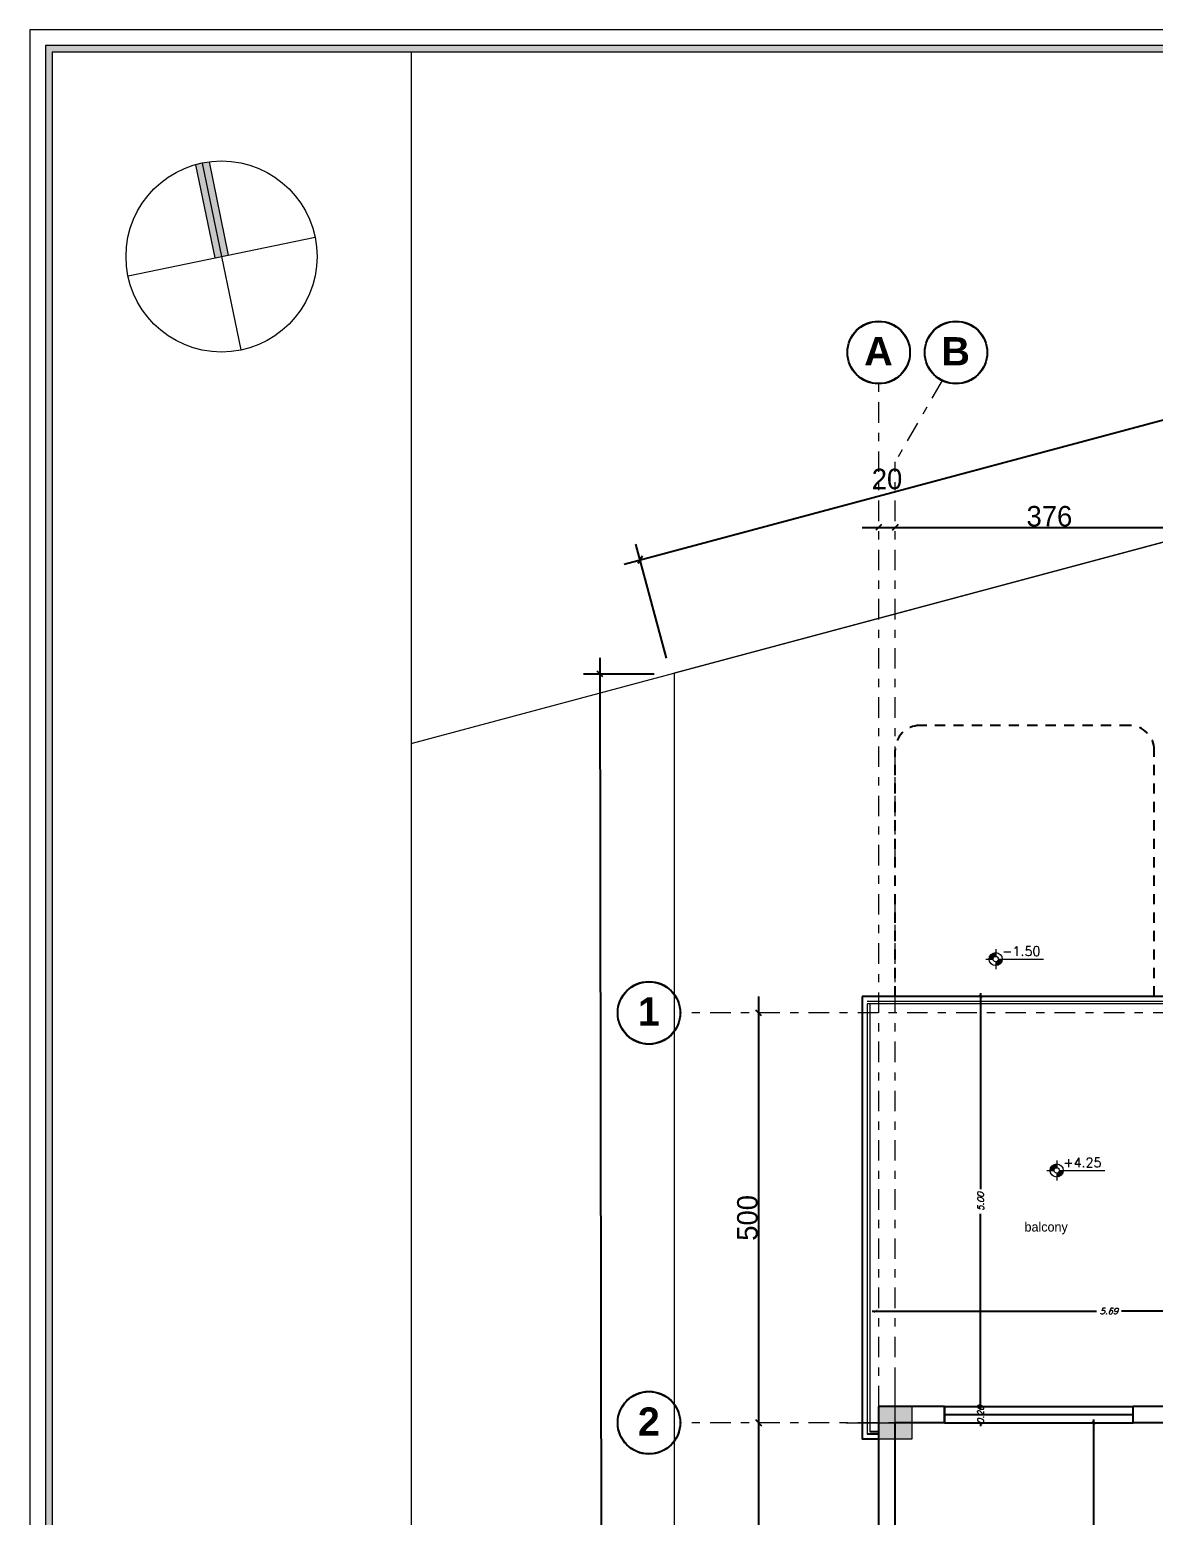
# Model space of a CAD drawing. Header units: metres. Extents: x 294 to 1101, y -498 to -355.
# Drawn here: x 527.59 to 541.3, y -381.75 to -363.62 of the extents above; entities that cross this region are included whole.
import ezdxf

# ---------------------------------------------------------------- set-up
doc = ezdxf.new("R2010")
doc.units = ezdxf.units.M
doc.linetypes.add('DASHDOT2', pattern=[0.5, 0.25, -0.125, 0, -0.125])
doc.linetypes.add('HIDDEN2', pattern=[0.1875, 0.125, -0.0625])
for name, color, linetype, lineweight in [('19-JARDINERIA', 80, 'Continuous', 0), ('2', 2, 'Continuous', 13), ('axe', 12, 'DASHDOT2', 9), ('clumn', 40, 'Continuous', 13), ('D', 2, 'Continuous', 13), ('elev1', 134, 'Continuous', 13), ('land', 96, 'Continuous', 15), ('wall', 7, 'Continuous', 25)]:
    doc.layers.add(name, color=color, linetype=linetype, lineweight=lineweight)
for name, color, linetype in [('4', 4, 'Continuous'), ('dim', 156, 'Continuous'), ('pool', 160, 'Continuous'), ('stair', 142, 'Continuous'), ('text', 3, 'Continuous'), ('win', 206, 'Continuous')]:
    doc.layers.add(name, color=color, linetype=linetype)
doc.styles.add('alalala', font='bgothm.ttf', dxfattribs={"height": 0.2})
doc.styles.add('ITALICC', font='italicc')
doc.styles.add('ROMAND', font='romand.shx', dxfattribs={"height": 0.2})
doc.dimstyles.new('dim200', dxfattribs={"dimscale": 0.4, "dimtxt": 0.1885, "dimasz": 0.1, "dimexe": 0.15, "dimexo": 0.25, "dimgap": 0.07, "dimtad": 0, "dimzin": 0, "dimdsep": 46, "dimtxsty": 'ITALICC', "dimblk": 'ARCHTICK', "dimcen": 0.09, "dimdle": 0.1, "dimse1": 1, "dimse2": 1, "dimclrd": 211, "dimclrt": 3, "dimadec": 0, "dimazin": 0, "dimtfac": 1, "dimtix": 1, "dimtofl": 0, "dimtmove": 0, "dimatfit": 3, "dimldrblk": 'ARCHTICK', "dimfxl": 1, "dimtolj": 1, "dimtzin": 0, "dimlwd": 25, "dimarcsym": 0})
doc.dimstyles.new('DIMA', dxfattribs={"dimtxt": 0.25, "dimasz": 0.07, "dimexe": 0.2, "dimexo": 0.2, "dimgap": 0.01, "dimtad": 1, "dimdec": 0, "dimlfac": 100, "dimrnd": 1, "dimzin": 0, "dimdsep": 46, "dimtxsty": 'Standard', "dimblk1": 'OBLIQUE', "dimblk2": 'OBLIQUE', "dimsah": 1, "dimcen": 0.09, "dimdle": 0.2, "dimclrd": 1, "dimclre": 1, "dimclrt": 2, "dimadec": 0, "dimazin": 0, "dimtfac": 1, "dimtdec": 0, "dimtofl": 0, "dimtmove": 2, "dimatfit": 3, "dimldrblk": 'OBLIQUE', "dimfxl": 1, "dimtolj": 1, "dimtzin": 0, "dimarcsym": 0})

# ---------------------------------------------------------------- blocks, each defined once
blk = doc.blocks.new('_ArchTick')
at = {"color": 0, "linetype": 'ByBlock', "const_width": 0.15}
blk.add_lwpolyline([(-0.5, -0.5), (0.5, 0.5)], dxfattribs=at)
blk = doc.blocks.new('*D136')
at = {"layer": 'DEFPOINTS', "color": 0, "transparency": 16777216}
for p in [(539.086, -380.411), (539.18, -380.411), (539.18, -380.611)]:
    blk.add_point(p, dxfattribs=at)
at = {"layer": 'wall', "color": 211, "linetype": 'Continuous', "lineweight": 25, "transparency": 16777216}
for p, q in [((539.18, -380.411), (539.18, -380.371)), ((539.18, -380.611), (539.18, -380.651))]:
    blk.add_line(p, q, dxfattribs=at)
at = {"layer": 'wall', "color": 211, "lineweight": 25, "transparency": 16777216, "xscale": 0.04000000000000001, "yscale": 0.04000000000000001, "zscale": 0.04000000000000001}
for p, rotation in [((539.18, -380.411), 270), ((539.18, -380.611), 90)]:
    blk.add_blockref('_ArchTick', p, dxfattribs=dict(at, rotation=rotation))
at = {"layer": 'wall', "color": 3, "transparency": 16777216, "insert": (539.18, -380.511), "char_height": 0.0754, "attachment_point": 5, "rotation": 90, "style": 'ITALICC'}
blk.add_mtext('\\A1;0.20', dxfattribs=at)
blk = doc.blocks.new('*D137')
at = {"layer": 'DEFPOINTS', "color": 0, "transparency": 16777216}
for p in [(539.18, -375.411), (539.53, -375.411), (539.43, -380.411)]:
    blk.add_point(p, dxfattribs=at)
at = {"layer": 'wall', "color": 211, "linetype": 'Continuous', "lineweight": 25, "transparency": 16777216}
for p, q in [((539.18, -375.371), (539.18, -377.759)), ((539.18, -380.451), (539.18, -378.063))]:
    blk.add_line(p, q, dxfattribs=at)
at = {"layer": 'wall', "color": 211, "lineweight": 25, "transparency": 16777216, "xscale": 0.04000000000000001, "yscale": 0.04000000000000001, "zscale": 0.04000000000000001}
for p, rotation in [((539.18, -375.411), 90), ((539.18, -380.411), 270)]:
    blk.add_blockref('_ArchTick', p, dxfattribs=dict(at, rotation=rotation))
at = {"layer": 'wall', "color": 3, "transparency": 16777216, "insert": (539.18, -377.911), "char_height": 0.0754, "attachment_point": 5, "rotation": 90, "style": 'ITALICC'}
blk.add_mtext('\\A1;5.00', dxfattribs=at)
blk = doc.blocks.new('A$C6C9229B2')
at = {"layer": 'dim'}
h = blk.add_hatch(color=256, dxfattribs=at)
h.paths.add_polyline_path([(0.294, 0.376), (0.294, 0.492, 0.414214), (0.098, 0.296), (0.214, 0.296, -0.414214)])
h.paths.add_polyline_path([(0.49, 0.296), (0.373, 0.296, -0.414214), (0.294, 0.217), (0.294, 0.1, 0.414214)])
at = {"layer": '2'}
for p, q in [((0.294, 0.592), (0.294, 0.376)), ((0, 0.296), (0.214, 0.296)), ((0.294, 0.217), (0.294, 0)), ((0.373, 0.296), (1.727, 0.296))]:
    blk.add_line(p, q, dxfattribs=at)
for radius in [0.196, 0.0796]:
    blk.add_circle((0.294, 0.296), radius, dxfattribs=at)
blk = doc.blocks.new('_OBLIQUE')
at = {"color": 0, "linetype": 'ByBlock'}
blk.add_line((-0.5, -0.5), (0.5, 0.5), dxfattribs=at)
blk = doc.blocks.new('*D90')
at = {"layer": 'DEFPOINTS', "color": 0, "transparency": 16777216}
for p in [(555.109, -364.704), (555.482, -366.096), (535.4, -371.477)]:
    blk.add_point(p, dxfattribs=at)
at = {"layer": 'wall', "color": 1, "lineweight": -2, "transparency": 16777216}
for p, q in [((555.43, -365.903), (555.057, -364.51)), ((534.834, -370.136), (555.302, -364.652)), ((535.349, -371.284), (534.975, -369.891))]:
    blk.add_line(p, q, dxfattribs=at)
at = {"layer": 'wall', "color": 1, "lineweight": -2, "transparency": 16777216, "xscale": 0.07, "yscale": 0.07, "zscale": 0.07}
for p, rotation in [((555.109, -364.704), 14.99999999999964), ((535.027, -370.084), 194.9999999999996)]:
    blk.add_blockref('_OBLIQUE', p, dxfattribs=dict(at, rotation=rotation))
at = {"layer": 'wall', "color": 2, "transparency": 16777216, "insert": (545.033, -367.264), "char_height": 0.25, "attachment_point": 5, "rotation": 15}
blk.add_mtext('\\A1;2079', dxfattribs=at)
blk = doc.blocks.new('*D92')
at = {"layer": 'DEFPOINTS', "color": 0, "transparency": 16777216}
for p in [(535.4, -371.477), (534.583, -406.816), (535.444, -406.815)]:
    blk.add_point(p, dxfattribs=at)
at = {"layer": 'wall', "color": 1, "lineweight": -2, "transparency": 16777216}
for p, q in [((534.539, -371.278), (534.583, -407.016)), ((535.2, -371.477), (534.339, -371.479)), ((535.244, -406.815), (534.383, -406.816))]:
    blk.add_line(p, q, dxfattribs=at)
at = {"layer": 'wall', "color": 1, "lineweight": -2, "transparency": 16777216, "xscale": 0.07, "yscale": 0.07, "zscale": 0.07}
for p, rotation in [((534.539, -371.478), 90.07047498531634), ((534.583, -406.816), 270.0704749853163)]:
    blk.add_blockref('_OBLIQUE', p, dxfattribs=dict(at, rotation=rotation))
at = {"layer": 'wall', "color": 2, "transparency": 16777216, "insert": (534.696, -389.147), "char_height": 0.25, "attachment_point": 5, "rotation": 270.0705}
blk.add_mtext('\\A1;3534', dxfattribs=at)
blk = doc.blocks.new('*D236')
at = {"layer": 'DEFPOINTS', "color": 0, "transparency": 16777216}
for p in [(537.9, -379.248), (543.591, -379.248), (537.9, -379.802)]:
    blk.add_point(p, dxfattribs=at)
at = {"layer": 'wall', "color": 211, "linetype": 'Continuous', "lineweight": 25, "transparency": 16777216}
for p, q in [((537.86, -379.248), (540.594, -379.248)), ((543.631, -379.248), (540.898, -379.248))]:
    blk.add_line(p, q, dxfattribs=at)
at = {"layer": 'wall', "color": 211, "lineweight": 25, "transparency": 16777216, "xscale": 0.04000000000000001, "yscale": 0.04000000000000001, "zscale": 0.04000000000000001, "rotation": 180}
blk.add_blockref('_ArchTick', (537.9, -379.248), dxfattribs=at)
at = {"layer": 'wall', "color": 211, "lineweight": 25, "transparency": 16777216, "xscale": 0.04000000000000001, "yscale": 0.04000000000000001, "zscale": 0.04000000000000001}
blk.add_blockref('_ArchTick', (543.591, -379.248), dxfattribs=at)
at = {"layer": 'wall', "color": 3, "transparency": 16777216, "insert": (540.746, -379.248), "char_height": 0.0754, "attachment_point": 5, "style": 'ITALICC'}
blk.add_mtext('\\A1;5.69', dxfattribs=at)
blk = doc.blocks.new('*D285')
at = {"layer": 'DEFPOINTS', "color": 0, "transparency": 16777216}
for p in [(540.557, -380.611), (540.557, -380.611), (540.557, -386.798)]:
    blk.add_point(p, dxfattribs=at)
at = {"layer": 'wall', "color": 211, "linetype": 'Continuous', "lineweight": 25, "transparency": 16777216}
for p, q in [((540.557, -380.571), (540.557, -383.555)), ((540.557, -386.838), (540.557, -383.855))]:
    blk.add_line(p, q, dxfattribs=at)
at = {"layer": 'wall', "color": 211, "lineweight": 25, "transparency": 16777216, "xscale": 0.04000000000000001, "yscale": 0.04000000000000001, "zscale": 0.04000000000000001}
for p, rotation in [((540.557, -380.611), 90), ((540.557, -386.798), 270)]:
    blk.add_blockref('_ArchTick', p, dxfattribs=dict(at, rotation=rotation))
at = {"layer": 'wall', "color": 3, "transparency": 16777216, "insert": (540.557, -383.705), "char_height": 0.0754, "attachment_point": 5, "rotation": 90, "style": 'ITALICC'}
blk.add_mtext('\\A1;6.19', dxfattribs=at)
blk = doc.blocks.new('CLUMN')
at = {"layer": 'clumn', "color": 1}
for p, q in [((879.993, 254.345), (879.993, 253.145)), ((879.393, 253.745), (880.593, 253.745))]:
    blk.add_line(p, q, dxfattribs=at)
at = {"layer": 'clumn'}
blk.add_lwpolyline([(879.793, 253.545), (880.193, 253.545), (880.193, 253.945), (879.793, 253.945)], close=True, dxfattribs=at)
blk = doc.blocks.new('*D331')
at = {"layer": 'DEFPOINTS', "color": 0, "transparency": 16777216}
for p in [(537.938, -369.689), (538.14, -369.689), (538.14, -369.689)]:
    blk.add_point(p, dxfattribs=at)
at = {"layer": 'wall', "color": 1, "lineweight": -2, "transparency": 16777216}
blk.add_line((537.738, -369.689), (538.34, -369.689), dxfattribs=at)
at = {"layer": 'wall', "color": 1, "lineweight": -2, "transparency": 16777216, "xscale": 0.07, "yscale": 0.07, "zscale": 0.07, "rotation": 180}
blk.add_blockref('_OBLIQUE', (537.938, -369.689), dxfattribs=at)
at = {"layer": 'wall', "color": 1, "lineweight": -2, "transparency": 16777216, "xscale": 0.07, "yscale": 0.07, "zscale": 0.07}
blk.add_blockref('_OBLIQUE', (538.14, -369.689), dxfattribs=at)
at = {"layer": 'wall', "color": 2, "transparency": 16777216, "insert": (538.039, -369.099), "char_height": 0.25, "attachment_point": 5}
blk.add_mtext('\\A1;20', dxfattribs=at)
blk = doc.blocks.new('*D332')
at = {"layer": 'DEFPOINTS', "color": 0, "transparency": 16777216}
for p in [(541.898, -369.424), (538.14, -369.689), (541.898, -369.689)]:
    blk.add_point(p, dxfattribs=at)
at = {"layer": 'wall', "color": 1, "lineweight": -2, "transparency": 16777216}
for p, q in [((537.94, -369.689), (542.098, -369.689)), ((541.898, -369.624), (541.898, -369.889))]:
    blk.add_line(p, q, dxfattribs=at)
at = {"layer": 'wall', "color": 1, "lineweight": -2, "transparency": 16777216, "xscale": 0.07, "yscale": 0.07, "zscale": 0.07, "rotation": 180}
blk.add_blockref('_OBLIQUE', (538.14, -369.689), dxfattribs=at)
at = {"layer": 'wall', "color": 1, "lineweight": -2, "transparency": 16777216, "xscale": 0.07, "yscale": 0.07, "zscale": 0.07}
blk.add_blockref('_OBLIQUE', (541.898, -369.689), dxfattribs=at)
at = {"layer": 'wall', "color": 2, "transparency": 16777216, "insert": (540.019, -369.554), "char_height": 0.25, "attachment_point": 5}
blk.add_mtext('\\A1;376', dxfattribs=at)
blk = doc.blocks.new('*D328')
at = {"layer": 'DEFPOINTS', "color": 0, "transparency": 16777216}
for p in [(536.473, -375.611), (536.473, -380.611), (536.473, -380.611)]:
    blk.add_point(p, dxfattribs=at)
at = {"layer": 'wall', "color": 1, "lineweight": -2, "transparency": 16777216}
blk.add_line((536.473, -375.411), (536.473, -380.811), dxfattribs=at)
at = {"layer": 'wall', "color": 1, "lineweight": -2, "transparency": 16777216, "xscale": 0.07, "yscale": 0.07, "zscale": 0.07}
for p, rotation in [((536.473, -375.611), 90), ((536.473, -380.611), 270)]:
    blk.add_blockref('_OBLIQUE', p, dxfattribs=dict(at, rotation=rotation))
at = {"layer": 'wall', "color": 2, "transparency": 16777216, "insert": (536.338, -378.111), "char_height": 0.25, "attachment_point": 5, "rotation": 90}
blk.add_mtext('\\A1;500', dxfattribs=at)
blk = doc.blocks.new('*D329')
at = {"layer": 'DEFPOINTS', "color": 0, "transparency": 16777216}
for p in [(536.473, -380.611), (536.473, -385.637), (536.473, -385.637)]:
    blk.add_point(p, dxfattribs=at)
at = {"layer": 'wall', "color": 1, "lineweight": -2, "transparency": 16777216}
blk.add_line((536.473, -380.411), (536.473, -385.837), dxfattribs=at)
at = {"layer": 'wall', "color": 1, "lineweight": -2, "transparency": 16777216, "xscale": 0.07, "yscale": 0.07, "zscale": 0.07}
for p, rotation in [((536.473, -380.611), 90), ((536.473, -385.637), 270)]:
    blk.add_blockref('_OBLIQUE', p, dxfattribs=dict(at, rotation=rotation))
at = {"layer": 'wall', "color": 2, "transparency": 16777216, "insert": (536.338, -383.124), "char_height": 0.25, "attachment_point": 5, "rotation": 90}
blk.add_mtext('\\A1;503', dxfattribs=at)

msp = doc.modelspace()

# ---------------------------------------------------------------- hatches: boundary and pattern name
at = {"layer": '19-JARDINERIA'}
h = msp.add_hatch(color=251, dxfattribs=at)
h.paths.add_polyline_path([(527.78, -363.812), (527.78, -408.823), (559.598, -408.823), (559.598, -363.812)])
h.paths.add_polyline_path([(527.858, -363.89), (527.858, -408.745), (559.52, -408.745), (559.52, -363.89)], flags=16)
h = msp.add_hatch(color=251, dxfattribs=at)
h.dxf.hatch_style = 1
h.paths.add_polyline_path([(529.689, -365.244, 0.017994), (529.608, -365.264), (529.843, -366.401), (529.925, -366.384)])
h = msp.add_hatch(color=251, dxfattribs=at)
h.dxf.hatch_style = 1
h.paths.add_polyline_path([(529.772, -365.23, 0.017994), (529.689, -365.244), (529.925, -366.384), (530.007, -366.367)])
at = {"layer": 'clumn'}
h = msp.add_hatch(color=256, dxfattribs=at)
edge = h.paths.add_edge_path()
edge.add_line((537.54, -380.611), (538.74, -380.611))
edge = h.paths.add_edge_path()
edge.add_line((538.14, -381.211), (538.14, -380.011))
h.paths.add_polyline_path([(537.94, -380.411), (538.34, -380.411), (538.34, -380.811), (537.94, -380.811)])

# ---------------------------------------------------------------- linework, layer by layer
msp.add_line((538.14, -385.937), (538.14, -380.611))
at = {"layer": '19-JARDINERIA', "color": 251}
for p, q in [((532.236, -363.89), (532.236, -408.745)), ((529.608, -365.264), (529.843, -366.401)), ((529.689, -365.244), (530.161, -367.524)), ((529.772, -365.23), (530.007, -366.367)), ((528.785, -366.62), (531.066, -366.148))]:
    msp.add_line(p, q, dxfattribs=at)
for points in [[(527.586, -363.618), (527.586, -409.017), (559.792, -409.017), (559.792, -363.618)], [(527.78, -363.812), (527.78, -408.823), (559.598, -408.823), (559.598, -363.812)], [(527.858, -363.89), (527.858, -408.745), (559.52, -408.745), (559.52, -363.89)]]:
    msp.add_lwpolyline(points, close=True, dxfattribs=at)
msp.add_circle((529.925, -366.384), 1.165, dxfattribs=at)
msp.add_circle((529.925, -366.384), 1.165, dxfattribs=at)
at = {"layer": '4'}
for centre in [(537.938, -367.554), (537.938, -367.556), (538.88, -367.554), (538.88, -367.556), (535.136, -375.609), (535.136, -375.611), (535.136, -380.609), (535.136, -380.611)]:
    msp.add_circle(centre, 0.381, dxfattribs=at)
at = {"layer": 'axe'}
for p, q in [((538.711, -367.897), (538.14, -368.888)), ((537.938, -402.611), (537.938, -367.937)), ((538.14, -402.611), (538.14, -368.888)), ((557.733, -375.611), (535.517, -375.611)), ((557.733, -380.611), (535.517, -380.611))]:
    msp.add_line(p, q, dxfattribs=at)
at = {"layer": 'elev1'}
for p, q in [((542.038, -375.471), (537.798, -375.471)), ((542.008, -375.501), (537.798, -375.501)), ((537.798, -375.501), (537.798, -380.751)), ((537.828, -375.501), (537.828, -380.721))]:
    msp.add_line(p, q, dxfattribs=at)
at = {"layer": 'land'}
msp.add_line((532.236, -372.325), (559.52, -365.014), dxfattribs=at)
msp.add_line((532.236, -372.325), (559.52, -365.014), dxfattribs=at)
msp.add_lwpolyline([(555.438, -366.108), (535.444, -371.466), (535.444, -406.815), (549.366, -402.737), (555.438, -401.157)], close=True, dxfattribs=at)
at = {"layer": 'pool', "linetype": 'HIDDEN2'}
for p, q in [((540.998, -372.105), (538.398, -372.105)), ((538.138, -375.411), (538.138, -372.405)), ((541.298, -375.411), (541.298, -372.405))]:
    msp.add_line(p, q, dxfattribs=at)
for centre, start, end in [((538.438, -372.405), 90, 180), ((540.998, -372.405), 0, 90)]:
    msp.add_arc(centre, 0.3, start, end, dxfattribs=at)
at = {"layer": 'stair'}
for p, q in [((542.098, -375.411), (537.738, -375.411)), ((537.738, -375.411), (537.738, -380.811)), ((537.94, -380.751), (537.798, -380.751)), ((537.94, -380.721), (537.828, -380.721)), ((537.94, -380.811), (537.738, -380.811))]:
    msp.add_line(p, q, dxfattribs=at)
at = {"layer": 'wall'}
for p, q in [((537.94, -384.72), (537.94, -380.411)), ((538.74, -380.411), (537.94, -380.411)), ((538.74, -380.611), (538.74, -380.411)), ((542.24, -380.411), (541.041, -380.411)), ((541.041, -380.611), (541.041, -380.411)), ((538.74, -380.611), (538.14, -380.611)), ((542.24, -380.611), (541.041, -380.611))]:
    msp.add_line(p, q, dxfattribs=at)
msp.add_lwpolyline([(538.74, -380.411), (538.74, -380.611)], dxfattribs=at)
at = {"layer": 'win'}
for p, q in [((538.74, -380.411), (541.041, -380.411)), ((538.74, -380.411), (541.041, -380.411)), ((538.74, -380.511), (541.041, -380.511)), ((538.74, -380.511), (541.041, -380.511)), ((538.74, -380.611), (541.041, -380.611)), ((538.74, -380.611), (541.041, -380.611))]:
    msp.add_line(p, q, dxfattribs=at)

# ---------------------------------------------------------------- block references
at = {"layer": 'clumn', "xscale": -1, "rotation": 180}
msp.add_blockref('CLUMN', (-341.853, -126.866), dxfattribs=at)
at = {"layer": 'wall', "xscale": 0.4082351196449411, "yscale": 0.4082351196449411, "zscale": 0.4082351196449411}
for p in [(539.244, -375.075), (539.988, -377.653), (539.988, -377.653)]:
    msp.add_blockref('A$C6C9229B2', p, dxfattribs=at)

# ---------------------------------------------------------------- texts
at = {"char_height": 0.34453, "width": 0.96091, "attachment_point": 1}
for s, insert in [('{\\fArial|b1|i0|c0|p34;A}', (537.761, -367.366)), ('{\\fArial|b1|i0|c0|p34;A}', (537.761, -367.368)), ('{\\fArial|b1|i0|c0|p34;B}', (538.703, -367.368)), ('{\\fArial|b1|i0|c0|p34;1}', (535.001, -375.421)), ('{\\fArial|b1|i0|c0|p34;1}', (535.001, -375.423)), ('{\\fArial|b1|i0|c0|p34;2}', (535.001, -380.423))]:
    msp.add_mtext(s, dxfattribs=dict(at, insert=insert))
at = {"layer": 'D', "style": 'ROMAND'}
for s, p in [('-1.50', (539.444, -374.914)), ('+4.25', (540.188, -377.492)), ('+4.25', (540.188, -377.492))]:
    msp.add_text(s, height=0.1131, dxfattribs=at).set_placement(p)
at = {"layer": 'text', "style": 'alalala'}
msp.add_text('balcony', height=0.1143, dxfattribs=at).set_placement((539.716, -378.278))

# ---------------------------------------------------------------- dimensions: what is measured, and where the dimension line sits
at = {"layer": 'wall'}
for p1, p2, distance, dimstyle, picture, middle in [((535.4, -371.477), (555.482, -366.096), 1.442, 'DIMA', '*D90', (545.033, -367.264)), ((535.4, -371.477), (535.444, -406.815), -0.861, 'DIMA', '*D92', (534.696, -389.147)), ((540.557, -386.798), (540.557, -380.611), 0, 'dim200', '*D285', (540.557, -383.705))]:
    dim = msp.add_aligned_dim(p1=p1, p2=p2, distance=distance, dimstyle=dimstyle, dxfattribs=at)
    dim.commit()
    dim.dimension.update_dxf_attribs({"geometry": picture, "text_midpoint": middle})
for base, p1, p2, picture, middle in [((538.14, -369.689), (537.938, -369.689), (538.14, -369.689), '*D331', (538.039, -369.099)), ((541.898, -369.689), (538.14, -369.689), (541.898, -369.424), '*D332', (540.019, -369.554))]:
    dim = msp.add_linear_dim(base=base, p1=p1, p2=p2, dimstyle='DIMA', dxfattribs=at)
    dim.commit()
    dim.dimension.update_dxf_attribs({"geometry": picture, "text_midpoint": middle})
for base, p1, p2, picture, middle in [((536.473, -380.611), (536.473, -375.611), (536.473, -380.611), '*D328', (536.338, -378.111)), ((536.473, -385.637), (536.473, -380.611), (536.473, -385.637), '*D329', (536.338, -383.124))]:
    dim = msp.add_linear_dim(base=base, p1=p1, p2=p2, angle=90, dimstyle='DIMA', dxfattribs=at)
    dim.commit()
    dim.dimension.update_dxf_attribs({"geometry": picture, "text_midpoint": middle})
for base, p1, p2, angle, picture, middle in [((539.18, -375.411), (539.43, -380.411), (539.53, -375.411), 90, '*D137', (539.18, -377.911)), ((537.9, -379.248), (543.591, -379.248), (537.9, -379.802), 180, '*D236', (540.746, -379.248)), ((539.18, -380.411), (539.18, -380.611), (539.086, -380.411), 90, '*D136', (539.18, -380.511))]:
    dim = msp.add_linear_dim(base=base, p1=p1, p2=p2, angle=angle, dimstyle='dim200', override={"dimtmove": 1}, dxfattribs=at)
    dim.commit()
    dim.dimension.update_dxf_attribs({"geometry": picture, "text_midpoint": middle})

doc.saveas('drawing.dxf')
